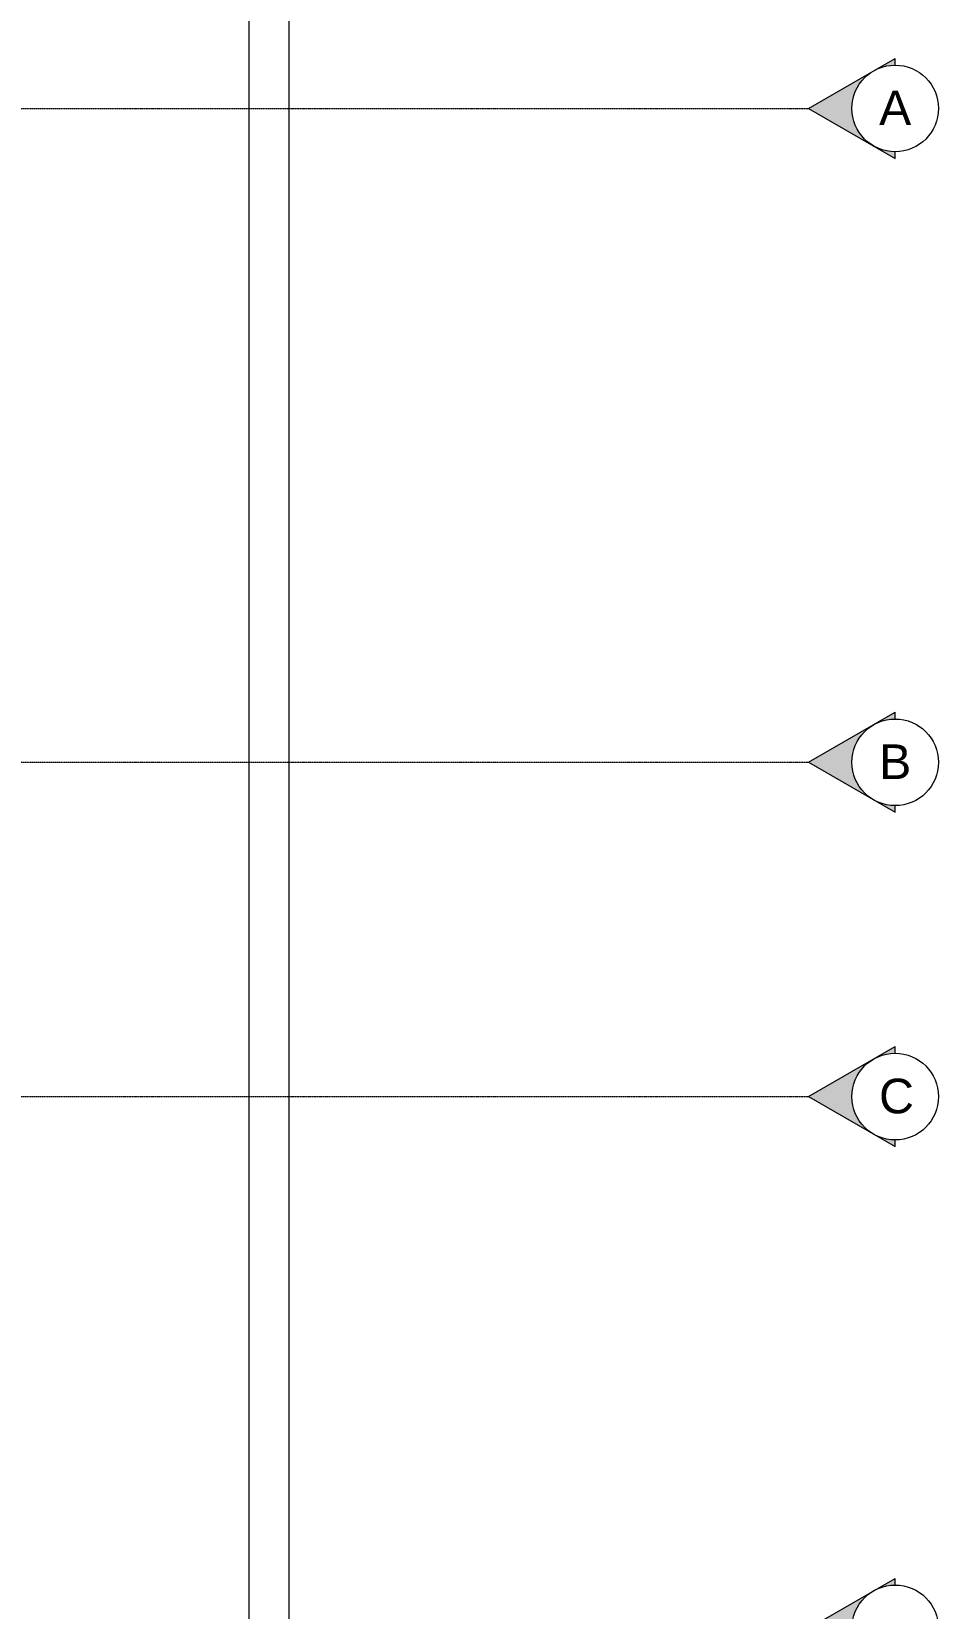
# Model space of a CAD drawing. Header units: millimetres. Extents: x -425671 to 598394, y -194194 to 343585.
# Drawn here: x 58552 to 63789, y 157652 to 166755 of the extents above; entities that cross this region are included whole.
import ezdxf

# ---------------------------------------------------------------- set-up
doc = ezdxf.new("R2010")
doc.units = ezdxf.units.MM
doc.linetypes.add('ACAD_ISO10W100', pattern=[18, 12, -3, 0, -3])
for name, color, linetype, lineweight in [('C TEXT', 30, 'Continuous', 13), ('Centre line', 30, 'Continuous', 9), ('Hidden', 250, 'Continuous', 5)]:
    doc.layers.add(name, color=color, linetype=linetype, lineweight=lineweight)
doc.styles.get("Standard").update_dxf_attribs({"font": 'arial.ttf'})

# ---------------------------------------------------------------- blocks, each defined once
blk = doc.blocks.new('CC')
at = {"layer": 'C TEXT', "linetype": 'Continuous', "ltscale": 500}
h = blk.add_hatch(color=253, dxfattribs=at)
h.dxf.hatch_style = 1
h.paths.add_polyline_path([(2471483780.8, 936792744.8), (2471483780.8, 936792783.5, -0.131652), (2471483655.8, 936792817)])
h.paths.add_polyline_path([(2471483780.8, 936793322.1), (2471483655.8, 936793250, -0.131652), (2471483780.8, 936793283.5)])
h = blk.add_hatch(color=253, dxfattribs=at)
h.dxf.hatch_style = 1
edge = h.paths.add_edge_path()
edge.add_arc((2471483780.8, 936793033.5), 250, 180, 240)
edge.add_line((2471483655.8, 936792817), (2471483280.8, 936793033.5))
edge.add_line((2471483280.8, 936793033.5), (2471483655.8, 936793250))
edge.add_arc((2471483780.8, 936793033.5), 250, 120, 180)
for points in [[(2471483280.8, 936793033.5), (2471483780.8, 936793322.1)], [(2471483780.8, 936793283.5), (2471483780.8, 936793322.1)], [(2471483280.8, 936793033.5), (2471483780.8, 936792744.8)], [(2471483780.8, 936792744.8), (2471483780.8, 936792783.5)]]:
    blk.add_lwpolyline(points, dxfattribs=at)
blk.add_circle((2471483780.8, 936793033.5), 250, dxfattribs=at)

msp = doc.modelspace()

# ---------------------------------------------------------------- linework, layer by layer
at = {"layer": 'Centre line', "linetype": 'ACAD_ISO10W100', "ltscale": 0.6}
for p, q in [((37039.03, 166311.619), (63039.03, 166311.619)), ((37039.03, 162536.619), (63039.03, 162536.619)), ((37039.03, 160606.619), (63039.03, 160606.619))]:
    msp.add_line(p, q, dxfattribs=at)
at = {"layer": 'Hidden'}
for points in [[(60039.03, 169421.619), (40039.03, 169421.619), (40039.03, 143421.619), (60039.03, 143421.619)], [(59809.03, 169191.619), (40269.03, 169191.619), (40269.03, 143651.619), (59809.03, 143651.619)]]:
    msp.add_lwpolyline(points, close=True, dxfattribs=at)

# ---------------------------------------------------------------- block references
at = {"layer": 'C TEXT', "linetype": 'Continuous'}
for p in [(-2471420241.769, -936626721.855), (-2471420241.769, -936630496.855), (-2471420241.769, -936632426.855), (-2471420241.769, -936635496.855)]:
    msp.add_blockref('CC', p, dxfattribs=at)

# ---------------------------------------------------------------- texts
at = {"layer": 'C TEXT', "linetype": 'Continuous', "ltscale": 500, "char_height": 200, "attachment_point": 1}
for s, insert in [('A', (63445.786, 166415.024)), ('B', (63445.786, 162640.024)), ('C ', (63445.786, 160710.024))]:
    msp.add_mtext_dynamic_manual_height_columns(s, width=187.8802, gutter_width=12.5, heights=[0], dxfattribs=dict(at, insert=insert))

doc.saveas('drawing.dxf')
